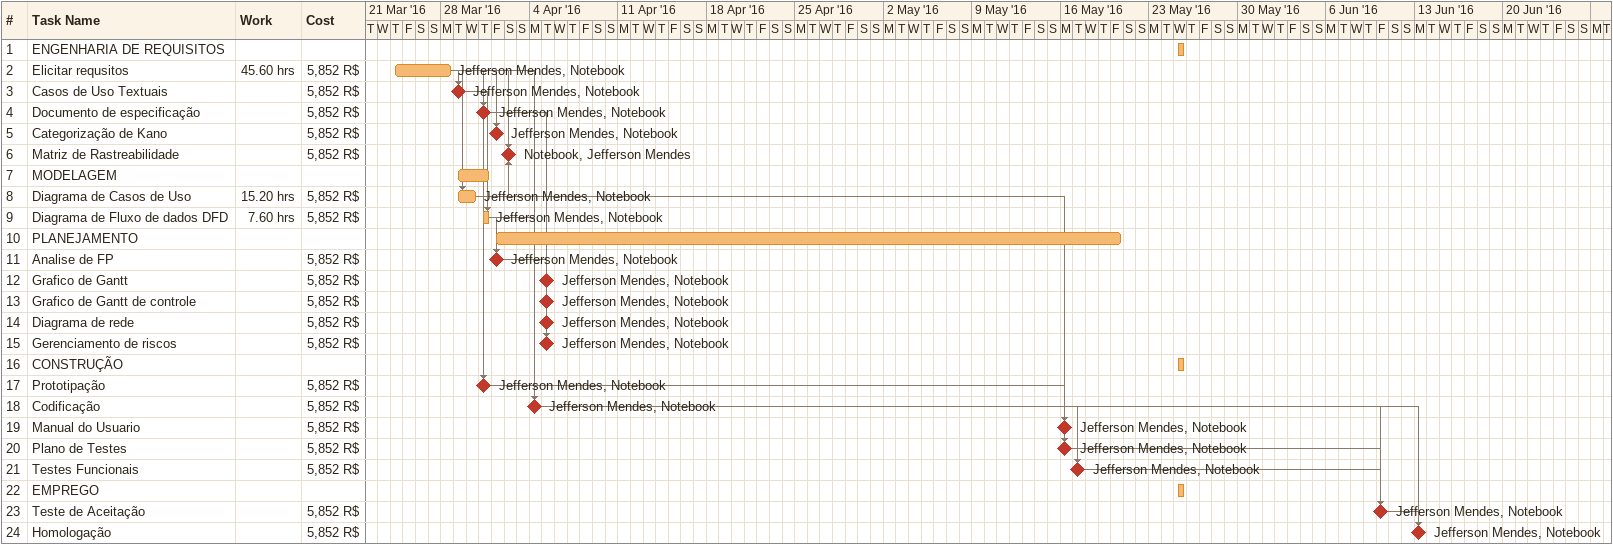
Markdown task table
| ID | Task | Start | Finish | Predecessors | Resources | Work (h) | Cost (R$) |
|---|---|---|---|---|---|---|---|
| 1 | ENGENHARIA DE REQUISITOS | 2016-05-25 | 2016-05-25 |  |  |  |  |
| 2 | Elicitar requsitos | 2016-03-24 | 2016-03-28 |  | Jefferson Mendes, Notebook | 45.60 | 5852 |
| 3 | Casos de Uso Textuais (milestone) | 2016-03-29 | 2016-03-29 | 2 | Jefferson Mendes, Notebook |  | 5852 |
| 4 | Documento de especificação (milestone) | 2016-03-31 | 2016-03-31 | 2, 3 | Jefferson Mendes, Notebook |  | 5852 |
| 5 | Categorização de Kano (milestone) | 2016-04-01 | 2016-04-01 | 2 | Jefferson Mendes, Notebook |  | 5852 |
| 6 | Matriz de Rastreabilidade (milestone) | 2016-04-02 | 2016-04-02 | 2, 8 | Notebook, Jefferson Mendes |  | 5852 |
| 7 | MODELAGEM | 2016-03-29 | 2016-03-31 |  |  |  |  |
| 8 | Diagrama de Casos de Uso | 2016-03-29 | 2016-03-30 | 2 | Jefferson Mendes, Notebook | 15.20 | 5852 |
| 9 | Diagrama de Fluxo de dados DFD | 2016-03-31 | 2016-03-31 | 3, 8 | Jefferson Mendes, Notebook | 7.60 | 5852 |
| 10 | PLANEJAMENTO | 2016-04-01 | 2016-05-20 |  |  |  |  |
| 11 | Analise de FP (milestone) | 2016-04-01 | 2016-04-01 | 9 | Jefferson Mendes, Notebook |  | 5852 |
| 12 | Grafico de Gantt (milestone) | 2016-04-05 | 2016-04-05 |  | Jefferson Mendes, Notebook |  | 5852 |
| 13 | Grafico de Gantt de controle (milestone) | 2016-04-05 | 2016-04-05 |  | Jefferson Mendes, Notebook |  | 5852 |
| 14 | Diagrama de rede (milestone) | 2016-04-05 | 2016-04-05 |  | Jefferson Mendes, Notebook |  | 5852 |
| 15 | Gerenciamento de riscos (milestone) | 2016-04-05 | 2016-04-05 | 4, 11 | Jefferson Mendes, Notebook |  | 5852 |
| 16 | CONSTRUÇÃO | 2016-05-25 | 2016-05-25 |  |  |  |  |
| 17 | Prototipação (milestone) | 2016-03-31 | 2016-03-31 | 3, 8 | Jefferson Mendes, Notebook |  | 5852 |
| 18 | Codificação (milestone) | 2016-04-04 | 2016-04-04 | 2, 4, 8, 9, 17 | Jefferson Mendes, Notebook |  | 5852 |
| 19 | Manual do Usuario (milestone) | 2016-05-16 | 2016-05-16 | 8, 17, 18 | Jefferson Mendes, Notebook |  | 5852 |
| 20 | Plano de Testes (milestone) | 2016-05-16 | 2016-05-16 | 8, 18 | Jefferson Mendes, Notebook |  | 5852 |
| 21 | Testes Funcionais (milestone) | 2016-05-17 | 2016-05-17 | 18, 20 | Jefferson Mendes, Notebook |  | 5852 |
| 22 | EMPREGO | 2016-05-25 | 2016-05-25 |  |  |  |  |
| 23 | Teste de Aceitação (milestone) | 2016-06-10 | 2016-06-10 | 18, 20, 21 | Jefferson Mendes, Notebook |  | 5852 |
| 24 | Homologação (milestone) | 2016-06-13 | 2016-06-13 | 18, 23 | Jefferson Mendes, Notebook |  | 5852 |
